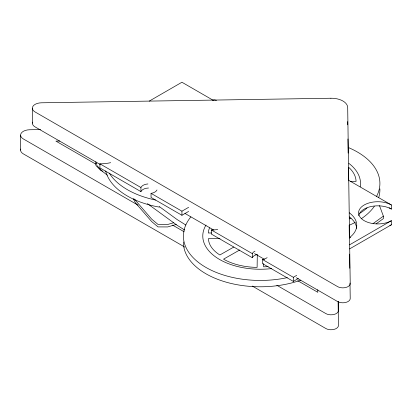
<?xml version="1.0" encoding="UTF-8"?>
<svg xmlns="http://www.w3.org/2000/svg" width="412" height="412" viewBox="0 0 412 412"><rect width="100%" height="100%" fill="white"/><g stroke="black" fill="none" stroke-linecap="round" stroke-linejoin="round"><path stroke-width="0.62" d="M257.294 254.595L257.109 267.398A49.378 28.51 0 0 1 223.525 259.174L239.681 250.002M263.685 263.608L263.639 266.806A46.597 26.904 0 0 0 268.135 266.646M373.03 223.634L383.376 216.14L379.478 205.614M376.135 223.84L383.376 218.597L383.376 216.14M149.242 101.12L181.934 82.24L213.143 100.26M188.624 211.423L181.934 215.28L151.044 197.446L151.044 193.352L181.934 211.186L188.624 207.329M298.345 278.502L293.329 281.396L262.434 263.556L262.434 259.467L293.329 277.302L296.671 275.371M349.608 244.81L391.4 220.678L391.4 224.772L349.608 248.9M233.8 247.056L219.864 254.971A42.956 24.802 0 0 1 208.415 238.636L219.993 238.687M349.546 237.853L350.684 237.261M212.767 100.265L213.993 99.895L216.46 100.332M173.818 222.681L167.72 224.478L158.023 224.452L151.673 219.112L135.28 200.165L134.709 199.017M176.259 224.416L167.72 226.935L158.023 226.909L151.673 221.568L135.28 202.622L133.272 198.605M40.592 129.579L29.659 129.754A9.311 5.377 0 0 0 21.259 133.138A9.311 5.377 0 0 0 23.324 138.926L138.082 205.181M59.776 141.048L55.919 141.11L96.042 164.27M350.293 181.373L356.066 181.398A46.041 26.579 0 0 0 348.712 167.339M211.516 233.001L208.302 232.986A43.451 25.086 0 0 1 209.538 227.888M102.562 171.073L100.827 170.542L95.95 165.552L95.867 161.746M348.495 180.209L391.4 204.98L391.4 209.069A19.23 11.103 0 0 0 371.444 206.443A19.23 11.103 0 0 0 358.692 215.687M389.17 207.787L391.4 209.069M148.505 188.011A8.307 4.795 0 0 0 140.925 191.606L99.915 167.926L99.915 163.832L140.925 187.512A8.307 4.795 0 0 1 147.923 183.948M100.27 164.537L35.097 126.911A9.311 5.377 0 0 1 32.527 122.122M184.947 213.426L213.91 230.148M254.58 253.627L264.607 259.416M296.357 277.75L337.577 301.548A7.406 4.275 0 0 0 345.678 302.465A7.406 4.275 0 0 0 350.221 298.489L349.999 283.049M211.31 229.948L252.319 253.622L252.319 257.716L211.31 234.042L211.31 229.948A29.649 17.119 0 0 0 217.732 229.541M297.752 280.727L317.812 292.309L317.776 289.744M172.618 225.122L184.319 231.874M276.787 285.264L325.81 313.563A7.406 4.275 0 0 0 333.905 314.485A7.406 4.275 0 0 0 338.448 310.504L338.319 301.502M184.875 247.138L23.324 153.867A9.311 5.377 0 0 1 20.76 149.077M252.278 286.052L325.81 328.503A7.406 4.275 0 0 0 333.905 329.425A7.406 4.275 0 0 0 338.448 325.449L338.108 301.646M185.848 225.034L177.155 219.581L159.187 206.484M184.761 230.087L177.155 225.312L147.383 203.61M107.336 175.167L101.877 170.949L96.969 165.542M95.95 163.095L96.835 164.002M347.728 124.815L347.702 122.884A16.367 9.45 0 0 0 347.61 121.607M347.929 138.968L348.135 153.12M348.346 167.911L348.531 180.775M349.165 225.158L349.35 238.023M349.582 254.106L349.783 268.258M293.329 277.302L293.329 281.396M181.934 211.186L181.934 215.28M140.925 187.512L140.925 191.606M32.368 108.217L32.368 123.157M20.6 135.177L20.6 150.117M391.4 224.772A19.23 11.103 0 0 1 389.881 225.56M391.4 220.678A19.23 11.103 0 0 1 364.203 220.678A19.23 11.103 0 0 1 364.203 204.98A19.23 11.103 0 0 1 391.4 204.98M349.304 212.798A35.092 20.26 0 0 1 349.685 237.467M267.136 257.598A8.307 4.795 0 0 1 262.434 259.467M252.319 253.622A8.307 4.795 0 0 1 254.982 251.166M349.304 216.892A35.092 20.26 0 0 1 356.699 228.3M252.319 257.716A8.307 4.795 0 0 1 257.078 254.508M156.987 189.968A8.307 4.795 0 0 1 151.044 193.352M110.658 162.673A29.649 17.119 0 0 1 99.915 163.832M287.318 277.621A76.956 44.429 0 0 1 203.621 266.034A76.956 44.429 0 0 1 190.88 216.892M300.734 280.175A76.956 44.429 0 0 1 222.557 281.061A76.956 44.429 0 0 1 183.392 241.988M271.74 268.588A57.567 33.238 0 0 1 216.97 257.861A57.567 33.238 0 0 1 205.985 225.076M348.202 147.475A76.956 44.429 0 0 1 376.583 196.318M367.056 207.988A76.956 44.429 0 0 1 359.805 213.349M350.998 218.113A76.956 44.429 0 0 1 349.288 218.88M379.89 188.907A76.956 44.429 0 0 1 378.741 197.441M374.348 206.324A76.956 44.429 0 0 1 361.473 218.602M355.36 222.284A76.956 44.429 0 0 1 349.288 225.225M348.902 163.399A57.567 33.238 0 0 1 360.212 186.78M155.551 200.041A76.956 44.429 0 0 1 109.283 173.117M159.372 207.123A76.956 44.429 0 0 1 105.657 170.975M330.898 98.241L41.427 102.794A9.311 5.377 0 0 0 33.032 106.178A9.311 5.377 0 0 0 35.097 111.971L337.577 286.608A7.406 4.275 0 0 0 345.678 287.524A7.406 4.275 0 0 0 350.221 283.549L347.702 107.944A16.367 9.45 0 0 0 330.898 98.241"/></g></svg>
